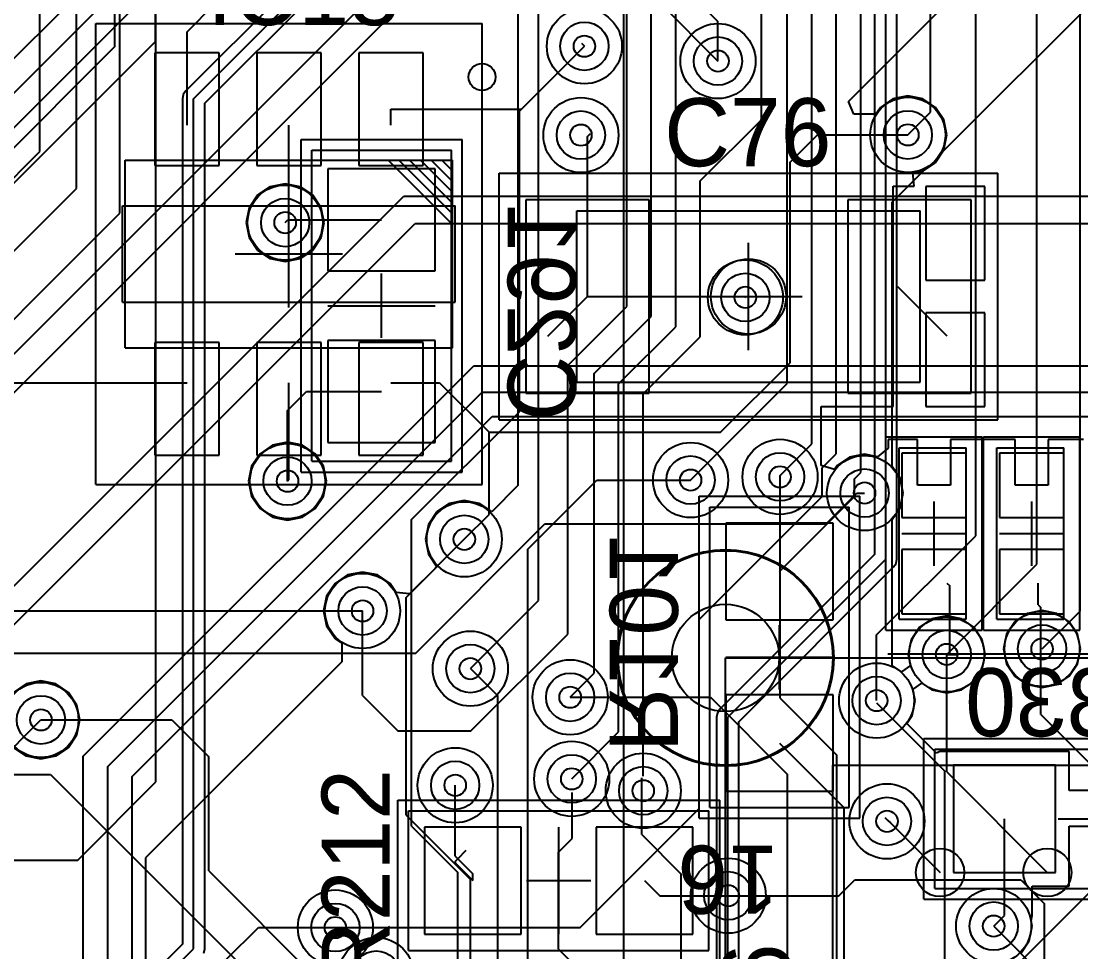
# Model space of a CAD drawing. Extents: x 28 to 300, y 18 to 330.
# Drawn here: x 154.41 to 164.28, y 120.18 to 128.86 of the extents above; entities that cross this region are included whole.
import ezdxf

# ---------------------------------------------------------------- set-up
doc = ezdxf.new("R2010")
doc.units = 0
for name, color, linetype in [('BOTTOMLAYER', 5, 'CONTINUOUS'), ('BOTTOMOVERLAY', 54, 'CONTINUOUS'), ('BOTTOMPASTE', 16, 'CONTINUOUS'), ('BOTTOMSOLDER', 6, 'CONTINUOUS'), ('DRILLDRAWING', 1, 'CONTINUOUS'), ('INTERNALPLANE1', 76, 'CONTINUOUS'), ('INTERNALPLANE6', 136, 'CONTINUOUS'), ('MECHANICAL14', 56, 'CONTINUOUS'), ('MECHANICAL15', 56, 'CONTINUOUS'), ('MECHANICAL16', 56, 'CONTINUOUS'), ('MECHANICAL8', 56, 'CONTINUOUS'), ('MIDLAYER1', 16, 'CONTINUOUS'), ('MIDLAYER3', 90, 'CONTINUOUS'), ('MULTILAYER', 9, 'CONTINUOUS'), ('TOPLAYER', 1, 'CONTINUOUS'), ('TOPOVERLAY', 2, 'CONTINUOUS'), ('TOPPASTE', 8, 'CONTINUOUS'), ('TOPSOLDER', 216, 'CONTINUOUS'), ('VIAHOLELAYER', 16, 'CONTINUOUS')]:
    doc.layers.add(name, color=color, linetype=linetype)

msp = doc.modelspace()

# ---------------------------------------------------------------- linework, layer by layer
at = {"layer": 'BOTTOMLAYER'}
for p, q in [((155.6642, 121.7679), (155.6642, 138.3358)), ((155.3286, 127.0711), (155.3286, 136.9626)), ((154.9222, 127.2997), (154.9222, 136.1625)), ((154.5811, 127.6444), (154.5811, 135.8661)), ((162.9789, 127.6267), (167.301, 131.9488)), ((159.0507, 128.0203), (159.6575, 128.6271)), ((159.0507, 125.2184), (159.0507, 128.0203)), ((150.5026, 123.5659), (154.5811, 127.6444)), ((162.9255, 127.5468), (162.9789, 127.6267)), ((162.8457, 127.4935), (162.9255, 127.5468)), ((158.267, 127.4825), (157.267, 127.4825)), ((157.267, 127.4825), (157.267, 126.5325)), ((158.267, 126.5325), (158.267, 127.4825)), ((162.5258, 127.1736), (162.8457, 127.4935)), ((151.2646, 123.6421), (154.9222, 127.2997)), ((162.5258, 124.7095), (162.5258, 127.1736)), ((154.6555, 126.398), (155.3286, 127.0711)), ((156.8681, 126.9827), (156.8929, 127.0075)), ((156.8929, 127.0075), (157.767, 127.0075)), ((157.267, 126.5325), (158.267, 126.5325)), ((154.6555, 126.398), (154.6936, 126.4361)), ((153.5252, 125.2677), (154.6555, 126.398)), ((158.267, 125.8825), (157.267, 125.8825)), ((157.267, 125.8825), (157.267, 124.9325)), ((158.267, 124.9325), (158.267, 125.8825)), ((156.89, 125.2296), (157.0679, 125.4075)), ((157.0679, 125.4075), (157.767, 125.4075)), ((156.89, 124.5723), (156.89, 125.2296)), ((158.0464, 124.2141), (159.0507, 125.2184)), ((157.267, 124.9325), (158.267, 124.9325)), ((162.5997, 124.5989), (162.5258, 124.7095)), ((162.1739, 124.4615), (162.1739, 124.5934)), ((162.627, 124.4615), (162.5997, 124.5989)), ((162.1739, 124.4294), (162.1739, 124.4615)), ((162.5997, 124.3242), (162.627, 124.4615)), ((161.4754, 123.7309), (162.1739, 124.4294)), ((162.5258, 124.2135), (162.5997, 124.3242)), ((158.0464, 121.3561), (158.0464, 124.2141)), ((161.9754, 124.1809), (160.9754, 124.1809)), ((160.9754, 124.1809), (160.9754, 123.2809)), ((161.9754, 123.2809), (161.9754, 124.1809)), ((162.5258, 122.8531), (162.5258, 124.2135)), ((161.4754, 123.7309), (161.5192, 123.7747)), ((163.9228, 123.3669), (163.7855, 123.3396)), ((164.0601, 123.3396), (163.9228, 123.3669)), ((160.9754, 123.2809), (161.9754, 123.2809)), ((162.8965, 123.2888), (162.78, 123.211)), ((163.0338, 123.3161), (162.8965, 123.2888)), ((163.1711, 123.2888), (163.0338, 123.3161)), ((163.2876, 123.211), (163.1711, 123.2888)), ((163.669, 123.2618), (163.5912, 123.1453)), ((163.7855, 123.3396), (163.669, 123.2618)), ((164.1766, 123.2618), (164.0601, 123.3396)), ((164.2544, 123.1453), (164.1766, 123.2618)), ((162.78, 123.211), (162.7022, 123.0945)), ((163.3654, 123.0945), (163.2876, 123.211)), ((162.7022, 123.0945), (162.6749, 122.9572)), ((163.3927, 122.9572), (163.3654, 123.0945)), ((163.5912, 123.1453), (163.5639, 123.008)), ((164.2817, 123.008), (164.2544, 123.1453)), ((162.6749, 122.9572), (162.6957, 122.8524)), ((163.3654, 122.8199), (163.3927, 122.9572)), ((163.5639, 123.008), (163.5912, 122.8707)), ((164.2544, 122.8707), (164.2817, 123.008)), ((163.5912, 122.8707), (163.669, 122.7542)), ((164.1766, 122.7542), (164.2544, 122.8707)), ((162.6113, 122.796), (162.5258, 122.8531)), ((162.6957, 122.8524), (162.6113, 122.796)), ((163.2876, 122.7034), (163.3654, 122.8199)), ((162.719, 122.6313), (162.8035, 122.6878)), ((162.8035, 122.6878), (162.8965, 122.6256)), ((163.1711, 122.6256), (163.2876, 122.7034)), ((163.669, 122.7542), (163.7855, 122.6764)), ((163.7855, 122.6764), (163.9228, 122.6491)), ((163.9228, 122.6491), (164.0601, 122.6764)), ((164.0601, 122.6764), (164.1766, 122.7542)), ((161.9754, 122.5809), (160.9754, 122.5809)), ((160.9754, 122.5809), (160.9754, 121.6809)), ((161.9754, 121.6809), (161.9754, 122.5809)), ((162.7398, 122.5266), (162.719, 122.6313)), ((162.8965, 122.6256), (163.0338, 122.5983)), ((163.0338, 122.5983), (163.1711, 122.6256)), ((162.7125, 122.3892), (162.7398, 122.5266)), ((162.6617, 122.3133), (162.7125, 122.3892)), ((154.084, 121.8387), (154.592, 122.3467)), ((162.9373, 122.0377), (162.6617, 122.3133)), ((161.4754, 122.1309), (162.0784, 121.5279)), ((162.9698, 122.0512), (162.9373, 122.0377)), ((164.1738, 122.0512), (162.9698, 122.0512)), ((162.9698, 122.0512), (162.9698, 122.0512)), ((162.9698, 122.0512), (162.9698, 122.0512)), ((164.1738, 121.6872), (164.1738, 122.0512)), ((163.0968, 121.9242), (163.0968, 120.9242)), ((164.0468, 121.9242), (163.0968, 121.9242)), ((164.0468, 120.9242), (164.0468, 121.9242)), ((154.935, 121.0387), (155.6642, 121.7679)), ((160.9754, 121.6809), (161.9754, 121.6809)), ((164.5426, 121.6872), (164.1738, 121.6872)), ((162.0784, 119.7493), (162.0784, 121.5279)), ((163.5718, 120.5242), (163.5718, 121.4242)), ((158.0464, 121.3561), (158.4782, 120.9243)), ((164.1738, 121.354), (164.1768, 121.357)), ((164.1738, 120.7972), (164.1738, 121.354)), ((164.1768, 121.357), (164.5697, 121.357)), ((153.5252, 121.0387), (154.935, 121.0387)), ((158.4782, 117.7493), (158.4782, 120.9243)), ((163.0968, 120.9242), (164.0468, 120.9242)), ((163.8308, 120.5242), (163.8308, 120.7972)), ((163.8308, 120.7972), (164.1738, 120.7972)), ((163.4718, 120.4242), (163.5718, 120.5242)), ((163.8208, 120.474), (163.8308, 120.5242)), ((163.8034, 120.2869), (163.8307, 120.4242)), ((163.8307, 120.4242), (163.8208, 120.474)), ((163.7256, 120.1704), (163.8034, 120.2869))]:
    msp.add_line(p, q, dxfattribs=at)
for centre in [(159.6575, 128.6271), (160.9021, 128.4887), (159.6245, 127.7983), (162.6718, 127.8006), (156.8681, 126.9827), (161.1574, 126.2858), (161.4808, 124.6124), (156.89, 124.5723), (160.6466, 124.5824), (162.2682, 124.4615), (158.5377, 124.03), (157.5892, 123.3627), (163.0338, 122.9572), (163.9228, 123.008), (158.594, 122.8245), (159.5244, 122.558), (162.3809, 122.5266), (154.592, 122.3467), (159.5394, 121.7971), (158.4528, 121.7371), (160.2054, 121.6863), (162.4772, 121.4011), (160.9982, 120.7074), (157.336, 120.411), (163.4718, 120.4242), (157.717, 119.9683)]:
    msp.add_circle(centre, 0.225, dxfattribs=at)
at = {"layer": 'BOTTOMOVERLAY'}
for p, q in [((157.267, 126.2075), (158.267, 126.2075)), ((160.9754, 122.9309), (161.9754, 122.9309))]:
    msp.add_line(p, q, dxfattribs=at)
at = {"layer": 'BOTTOMPASTE'}
for p, q in [((158.267, 127.4825), (157.267, 127.4825)), ((157.267, 127.4825), (157.267, 126.5325)), ((158.267, 126.5325), (158.267, 127.4825)), ((157.267, 126.5325), (158.267, 126.5325)), ((158.267, 125.8825), (157.267, 125.8825)), ((157.267, 125.8825), (157.267, 124.9325)), ((158.267, 124.9325), (158.267, 125.8825)), ((157.267, 124.9325), (158.267, 124.9325)), ((161.9754, 124.1809), (160.9754, 124.1809)), ((160.9754, 124.1809), (160.9754, 123.2809)), ((161.9754, 123.2809), (161.9754, 124.1809)), ((160.9754, 123.2809), (161.9754, 123.2809)), ((161.9754, 122.5809), (160.9754, 122.5809)), ((160.9754, 122.5809), (160.9754, 121.6809)), ((161.9754, 121.6809), (161.9754, 122.5809)), ((163.0968, 121.9242), (163.0968, 120.9242)), ((164.0468, 121.9242), (163.0968, 121.9242)), ((164.0468, 120.9242), (164.0468, 121.9242)), ((160.9754, 121.6809), (161.9754, 121.6809)), ((163.0968, 120.9242), (164.0468, 120.9242))]:
    msp.add_line(p, q, dxfattribs=at)
at = {"layer": 'BOTTOMSOLDER'}
for p, q in [((158.267, 127.4825), (157.267, 127.4825)), ((157.267, 127.4825), (157.267, 126.5325)), ((158.267, 126.5325), (158.267, 127.4825)), ((157.267, 126.5325), (158.267, 126.5325)), ((158.267, 125.8825), (157.267, 125.8825)), ((157.267, 125.8825), (157.267, 124.9325)), ((158.267, 124.9325), (158.267, 125.8825)), ((157.267, 124.9325), (158.267, 124.9325)), ((161.9754, 124.1809), (160.9754, 124.1809)), ((160.9754, 124.1809), (160.9754, 123.2809)), ((161.9754, 123.2809), (161.9754, 124.1809)), ((160.9754, 123.2809), (161.9754, 123.2809)), ((161.9754, 122.5809), (160.9754, 122.5809)), ((160.9754, 122.5809), (160.9754, 121.6809)), ((161.9754, 121.6809), (161.9754, 122.5809)), ((163.0968, 121.9242), (163.0968, 120.9242)), ((164.0468, 121.9242), (163.0968, 121.9242)), ((164.0468, 120.9242), (164.0468, 121.9242)), ((160.9754, 121.6809), (161.9754, 121.6809)), ((163.0968, 120.9242), (164.0468, 120.9242))]:
    msp.add_line(p, q, dxfattribs=at)
at = {"layer": 'DRILLDRAWING'}
for centre in [(159.6575, 128.6271), (160.9021, 128.4887), (159.6245, 127.7983), (162.6718, 127.8006), (156.8681, 126.9827), (161.1574, 126.2858), (156.89, 124.5723), (160.6466, 124.5824), (161.4808, 124.6124), (162.2682, 124.4615), (158.5377, 124.03), (157.5892, 123.3627), (163.0338, 122.9572), (163.9228, 123.008), (158.594, 122.8245), (159.5244, 122.558), (162.3809, 122.5266), (154.592, 122.3467), (159.5394, 121.7971), (158.4528, 121.7371), (160.2054, 121.6863), (162.4772, 121.4011), (160.9982, 120.7074), (157.336, 120.411), (163.4718, 120.4242)]:
    msp.add_circle(centre, 0.1, dxfattribs=at)
at = {"layer": 'INTERNALPLANE1'}
for p, q in [((162.3624, 132.9718), (162.3624, 123.8882)), ((162.466, 123.8453), (162.466, 133.0147)), ((162.5696, 123.8453), (162.5696, 133.0147)), ((158.1206, 130.3906), (155.9412, 128.2112)), ((156.0144, 128.1379), (158.2242, 130.3477)), ((156.118, 128.095), (158.2975, 130.2745)), ((155.9412, 128.2112), (155.9187, 128.1776)), ((155.9187, 128.1776), (155.9108, 128.1379)), ((155.9108, 128.1379), (155.9108, 128.1379)), ((155.9108, 128.1379), (155.9108, 120.256)), ((156.0144, 120.2131), (156.0144, 128.1379)), ((156.118, 120.2131), (156.118, 128.095)), ((162.3624, 123.8882), (160.9196, 122.4454)), ((160.9928, 122.3721), (162.466, 123.8453)), ((161.0964, 122.3292), (162.5393, 123.7721)), ((162.5393, 123.7721), (162.5617, 123.8057)), ((162.5617, 123.8057), (162.5696, 123.8453)), ((162.5696, 123.8453), (162.5696, 123.8453)), ((160.8971, 122.4118), (160.8892, 122.3721)), ((160.8892, 122.3721), (160.8892, 122.3721)), ((160.8892, 122.3721), (160.8892, 119.3495)), ((160.9196, 122.4454), (160.8971, 122.4118)), ((160.9928, 119.3495), (160.9928, 122.3721)), ((161.0964, 119.454), (161.0964, 122.3292)), ((155.9108, 120.256), (155.1088, 119.454)), ((155.1517, 119.3504), (156.0144, 120.2131)), ((156.1101, 120.1735), (156.118, 120.2131)), ((156.118, 120.2131), (156.118, 120.2131))]:
    msp.add_line(p, q, dxfattribs=at)
for centre in [(159.6575, 128.6271), (160.9021, 128.4887), (159.6245, 127.7983), (162.6718, 127.8006), (156.8681, 126.9827), (161.1574, 126.2858), (160.6466, 124.5824), (161.4808, 124.6124), (162.2682, 124.4615), (158.5377, 124.03), (157.5892, 123.3627), (163.9228, 123.008), (163.0338, 122.9572), (158.594, 122.8245), (159.5244, 122.558), (162.3809, 122.5266), (154.592, 122.3467), (158.4528, 121.7371), (159.5394, 121.7971), (160.2054, 121.6863), (162.4772, 121.4011), (160.9982, 120.7074), (157.336, 120.411), (163.4718, 120.4242)]:
    msp.add_circle(centre, 0.35, dxfattribs=at)
at = {"layer": 'INTERNALPLANE6'}
for centre in [(159.6575, 128.6271), (160.9021, 128.4887), (162.6718, 127.8006), (160.6466, 124.5824), (161.4808, 124.6124), (156.89, 124.5723), (162.2682, 124.4615), (158.5377, 124.03), (157.5892, 123.3627), (163.9228, 123.008), (163.0338, 122.9572), (158.594, 122.8245), (159.5244, 122.558), (162.3809, 122.5266), (154.592, 122.3467), (159.5394, 121.7971), (160.2054, 121.6863), (160.9982, 120.7074), (157.336, 120.411), (157.717, 119.9683)]:
    msp.add_circle(centre, 0.35, dxfattribs=at)
at = {"layer": 'MECHANICAL14'}
for p, q in [((157.117, 127.6575), (158.417, 127.6575)), ((157.117, 124.7575), (157.117, 127.6575)), ((158.417, 124.7575), (158.417, 127.6575)), ((155.3784, 125.8151), (155.3784, 127.5651)), ((155.3784, 127.5651), (158.4284, 127.5651)), ((157.8284, 127.5651), (158.4284, 126.9651)), ((157.9284, 127.5651), (158.4284, 127.0651)), ((158.0284, 127.5651), (158.4284, 127.1651)), ((158.1284, 127.5651), (158.4284, 127.2651)), ((158.2284, 127.5651), (158.4284, 127.3651)), ((158.3284, 127.5651), (158.4284, 127.4651)), ((158.4284, 125.8151), (158.4284, 127.5651)), ((159.5866, 127.0938), (162.7866, 127.0938)), ((159.5866, 125.4938), (159.5866, 127.0938)), ((162.7866, 125.4938), (162.7866, 127.0938)), ((155.3784, 125.8151), (158.4284, 125.8151)), ((159.5866, 125.4938), (162.7866, 125.4938)), ((162.5906, 123.2842), (162.5906, 124.8842)), ((162.5906, 124.8842), (163.2156, 124.8842)), ((163.2156, 123.2842), (163.2156, 124.8842)), ((163.5008, 124.8842), (164.1258, 124.8842)), ((163.5008, 123.2842), (163.5008, 124.8842)), ((164.1258, 123.2842), (164.1258, 124.8842)), ((157.117, 124.7575), (158.417, 124.7575)), ((160.8254, 124.3309), (162.1254, 124.3309)), ((160.8254, 121.5309), (160.8254, 124.3309)), ((162.1254, 121.5309), (162.1254, 124.3309)), ((162.5906, 123.2842), (163.2156, 123.2842)), ((163.5008, 123.2842), (164.1258, 123.2842)), ((162.9218, 122.0742), (165.8218, 122.0742)), ((162.9218, 120.7742), (162.9218, 122.0742)), ((161.9718, 121.9242), (178.9718, 121.9242)), ((161.9718, 104.9242), (161.9718, 121.9242)), ((158.018, 121.4981), (160.818, 121.4981)), ((158.018, 120.1981), (158.018, 121.4981)), ((160.818, 120.1981), (160.818, 121.4981)), ((160.8254, 121.5309), (162.1254, 121.5309)), ((162.9218, 120.7742), (165.8218, 120.7742)), ((158.018, 120.1981), (160.818, 120.1981))]:
    msp.add_line(p, q, dxfattribs=at)
at = {"layer": 'MECHANICAL15'}
for p, q in [((155.1034, 124.5401), (155.1034, 128.8401)), ((155.1034, 128.8401), (158.7034, 128.8401)), ((158.7034, 124.5401), (158.7034, 128.8401)), ((157.017, 124.6575), (157.017, 127.7575)), ((157.017, 127.7575), (158.517, 127.7575)), ((158.517, 124.6575), (158.517, 127.7575)), ((158.8616, 127.4438), (163.5116, 127.4438)), ((158.8616, 125.1438), (158.8616, 127.4438)), ((163.5116, 125.1438), (163.5116, 127.4438)), ((156.9034, 126.1901), (156.9034, 127.1901)), ((161.1866, 125.7938), (161.1866, 126.7938)), ((156.4034, 126.6901), (157.4034, 126.6901)), ((157.767, 125.9075), (157.767, 126.5075)), ((160.6866, 126.2938), (161.6866, 126.2938)), ((157.467, 126.2075), (158.067, 126.2075)), ((158.8616, 125.1438), (163.5116, 125.1438)), ((162.4656, 123.1842), (162.4656, 124.9842)), ((162.4656, 124.9842), (163.3656, 124.9842)), ((163.3656, 123.1842), (163.3656, 124.9842)), ((163.3758, 124.9842), (164.2758, 124.9842)), ((163.3758, 123.1842), (163.3758, 124.9842)), ((164.2758, 123.1842), (164.2758, 124.9842)), ((157.017, 124.6575), (158.517, 124.6575)), ((155.1034, 124.5401), (158.7034, 124.5401)), ((160.7254, 121.4309), (160.7254, 124.4309)), ((160.7254, 124.4309), (162.2254, 124.4309)), ((162.2254, 121.4309), (162.2254, 124.4309)), ((162.9156, 123.7842), (162.9156, 124.3842)), ((163.8258, 123.7842), (163.8258, 124.3842)), ((162.6156, 124.0842), (163.2156, 124.0842)), ((163.5258, 124.0842), (164.1258, 124.0842)), ((161.4754, 122.6309), (161.4754, 123.2309)), ((162.4656, 123.1842), (163.3656, 123.1842)), ((163.3758, 123.1842), (164.2758, 123.1842)), ((160.9718, 122.9242), (179.9718, 122.9242)), ((160.9718, 103.9242), (160.9718, 122.9242)), ((161.1754, 122.9309), (161.7754, 122.9309)), ((157.918, 120.0981), (157.918, 121.5981)), ((157.918, 121.5981), (160.918, 121.5981)), ((160.918, 120.0981), (160.918, 121.5981)), ((160.7254, 121.4309), (162.2254, 121.4309)), ((159.418, 120.5481), (159.418, 121.1481)), ((159.118, 120.8481), (159.718, 120.8481))]:
    msp.add_line(p, q, dxfattribs=at)
msp.add_circle((161.1866, 126.2938), 0.35, dxfattribs=at)
at = {"layer": 'MECHANICAL16'}
for p, q in [((162.8218, 120.6742), (162.8218, 122.1742)), ((162.8218, 122.1742), (165.9218, 122.1742)), ((161.9718, 121.9242), (178.9718, 121.9242)), ((161.9718, 104.9242), (161.9718, 121.9242)), ((164.0718, 121.4242), (164.6718, 121.4242)), ((162.8218, 120.6742), (165.9218, 120.6742))]:
    msp.add_line(p, q, dxfattribs=at)
at = {"layer": 'MECHANICAL8'}
msp.add_line((160.0248, 98.1496), (160.0248, 144.8496), dxfattribs=at)
at = {"layer": 'MIDLAYER1'}
for p, q in [((152.5227, 126.6989), (156.6396, 130.8158)), ((152.6174, 126.4703), (156.7343, 130.5872)), ((152.712, 126.2417), (156.829, 130.3586)), ((144.0322, 115.4506), (157.8564, 129.2748)), ((144.1374, 115.1966), (157.9616, 129.0208)), ((145.0025, 114.2568), (157.9742, 127.2286)), ((157.9742, 127.2286), (191.8045, 127.2286)), ((145.1077, 114.0028), (158.0794, 126.9746)), ((158.0794, 126.9746), (191.9097, 126.9746)), ((154.9853, 122.0079), (158.6258, 125.6484)), ((158.6258, 125.6484), (166.366, 125.6484)), ((155.2139, 121.9132), (158.7031, 125.4023)), ((158.7031, 125.4023), (166.2605, 125.4023)), ((155.4425, 121.8185), (158.7978, 125.1737)), ((158.7978, 125.1737), (166.1658, 125.1737)), ((159.1307, 123.939), (159.7741, 124.5824)), ((159.7741, 124.5824), (160.6466, 124.5824)), ((161.4808, 122.5489), (161.4808, 124.6124)), ((157.9956, 123.4879), (158.5377, 124.03)), ((159.1307, 115.4443), (159.1307, 123.939)), ((157.9956, 121.4577), (157.9956, 123.4879)), ((158.594, 122.8245), (158.8488, 122.5697)), ((158.8488, 114.522), (158.8488, 122.5697)), ((159.5244, 122.558), (160.8323, 122.558)), ((160.8323, 122.558), (161.5516, 121.8387)), ((161.4808, 122.5489), (162.0103, 122.0193)), ((162.3809, 122.5058), (163.0175, 121.8692)), ((154.9853, 119.3478), (154.9853, 122.0079)), ((162.0103, 116.7778), (162.0103, 122.0193)), ((155.2139, 119.2531), (155.2139, 121.9132)), ((163.4881, 119.8636), (165.5648, 121.9403)), ((155.4425, 119.1584), (155.4425, 121.8185)), ((160.1912, 121.6863), (160.1912, 121.8072)), ((161.5516, 116.6376), (161.5516, 121.8387)), ((163.0175, 116.3269), (163.0175, 121.8692)), ((160.1912, 121.2774), (160.1912, 121.6863)), ((157.9956, 121.4577), (158.5946, 120.8588)), ((160.1912, 121.2774), (160.5605, 120.9081)), ((160.5605, 115.3818), (160.5605, 120.9081)), ((158.5946, 114.0478), (158.5946, 120.8588)), ((156.3192, 120.1115), (156.6187, 120.411)), ((156.6187, 120.411), (157.336, 120.411))]:
    msp.add_line(p, q, dxfattribs=at)
for centre in [(159.6575, 128.6271), (160.9021, 128.4887), (159.6245, 127.7983), (162.6718, 127.8006), (156.8681, 126.9827), (161.1574, 126.2858), (161.4808, 124.6124), (156.89, 124.5723), (160.6466, 124.5824), (162.2682, 124.4615), (158.5377, 124.03), (157.5892, 123.3627), (163.0338, 122.9572), (163.9228, 123.008), (158.594, 122.8245), (159.5244, 122.558), (162.3809, 122.5266), (154.592, 122.3467), (159.5394, 121.7971), (158.4528, 121.7371), (160.2054, 121.6863), (162.4772, 121.4011), (160.9982, 120.7074), (157.336, 120.411), (163.4718, 120.4242), (157.717, 119.9683)]:
    msp.add_circle(centre, 0.225, dxfattribs=at)
at = {"layer": 'MIDLAYER3'}
for p, q in [((160.2798, 126.1066), (160.2798, 141.4912)), ((160.5084, 126.0119), (160.5084, 141.163)), ((159.2308, 123.4613), (159.2308, 137.0561)), ((159.0366, 136.7607), (159.0366, 124.5307)), ((155.6588, 128.6713), (155.6588, 135.4057)), ((155.2778, 134.8435), (155.2778, 128.6205)), ((163.8739, 123.7973), (163.8739, 134.0843)), ((164.2765, 123.3617), (164.2765, 133.7757)), ((160.0512, 126.2013), (160.0512, 133.3447)), ((162.8838, 128.0127), (162.8838, 132.4567)), ((163.3041, 124.0619), (163.3041, 131.9859)), ((162.0047, 124.8265), (162.0047, 131.9109)), ((162.2333, 124.6527), (162.2333, 131.2725)), ((161.7761, 124.9212), (161.7761, 129.5324)), ((161.5475, 125.4833), (161.5475, 129.1227)), ((160.737, 129.0236), (160.9021, 128.8585)), ((161.307, 127.9408), (161.307, 129.0399)), ((160.9021, 128.4887), (160.9021, 128.8585)), ((147.1842, 120.1967), (155.6588, 128.6713)), ((155.2778, 128.6205), (150.1267, 123.4694)), ((162.6718, 127.8006), (162.8838, 128.0127)), ((160.737, 127.3708), (161.307, 127.9408)), ((156.7294, 127.3177), (156.6117, 127.2391)), ((156.8681, 127.3453), (156.7294, 127.3177)), ((157.0069, 127.3177), (156.8681, 127.3453)), ((157.1245, 127.2391), (157.0069, 127.3177)), ((160.737, 125.9172), (160.737, 127.3708)), ((156.6117, 127.2391), (156.5331, 127.1215)), ((157.2031, 127.1215), (157.1245, 127.2391)), ((156.5331, 127.1215), (156.5055, 126.9827)), ((157.2307, 126.9827), (157.2031, 127.1215)), ((156.5055, 126.9827), (156.5331, 126.844)), ((157.2031, 126.844), (157.2307, 126.9827)), ((156.5331, 126.844), (156.6117, 126.7264)), ((157.1245, 126.7264), (157.2031, 126.844)), ((156.6117, 126.7264), (156.7294, 126.6478)), ((157.0069, 126.6478), (157.1245, 126.7264)), ((156.7294, 126.6478), (156.8681, 126.6202)), ((156.8681, 126.6202), (157.0069, 126.6478)), ((159.5017, 125.6517), (160.0512, 126.2013)), ((159.7478, 125.5745), (160.2798, 126.1066)), ((159.9764, 125.4798), (160.5084, 126.0119)), ((160.205, 125.3851), (160.737, 125.9172)), ((159.5017, 123.1469), (159.5017, 125.6517)), ((159.7478, 122.7814), (159.7478, 125.5745)), ((159.9764, 122.234), (159.9764, 125.4798)), ((160.6466, 124.5824), (161.5475, 125.4833)), ((160.205, 121.821), (160.205, 125.3851)), ((156.89, 124.9348), (156.7512, 124.9072)), ((157.0287, 124.9072), (156.89, 124.9348)), ((156.7512, 124.9072), (156.6336, 124.8286)), ((157.1463, 124.8286), (157.0287, 124.9072)), ((161.4808, 124.6258), (161.7761, 124.9212)), ((156.6336, 124.8286), (156.555, 124.711)), ((157.2249, 124.711), (157.1463, 124.8286)), ((161.8745, 124.6962), (162.0047, 124.8265)), ((156.555, 124.711), (156.5274, 124.5723)), ((157.2525, 124.5723), (157.2249, 124.711)), ((161.8745, 124.4295), (161.8745, 124.6962)), ((162.1739, 124.5934), (162.2333, 124.6527)), ((156.5274, 124.5723), (156.555, 124.4335)), ((157.2249, 124.4335), (157.2525, 124.5723)), ((161.4808, 124.6124), (161.4808, 124.6258)), ((159.0366, 124.5307), (158.793, 124.2871)), ((156.555, 124.4335), (156.6336, 124.3159)), ((157.1463, 124.3159), (157.2249, 124.4335)), ((158.3989, 124.3649), (158.2813, 124.2864)), ((158.5377, 124.3925), (158.3989, 124.3649)), ((158.6764, 124.3649), (158.5377, 124.3925)), ((158.793, 124.2871), (158.6764, 124.3649)), ((160.7262, 123.2813), (161.8745, 124.4295)), ((156.6336, 124.3159), (156.7512, 124.2373)), ((157.0287, 124.2373), (157.1463, 124.3159)), ((158.2813, 124.2864), (158.2027, 124.1687)), ((156.7512, 124.2373), (156.89, 124.2097)), ((156.89, 124.2097), (157.0287, 124.2373)), ((158.2027, 124.1687), (158.1751, 124.03)), ((162.3809, 123.1387), (163.3041, 124.0619)), ((158.1751, 124.03), (158.2027, 123.8912)), ((158.2027, 123.8912), (158.2806, 123.7747)), ((158.2806, 123.7747), (158.0283, 123.5224)), ((163.0592, 122.9826), (163.8739, 123.7973)), ((157.4505, 123.6977), (157.3328, 123.6191)), ((157.5892, 123.7253), (157.4505, 123.6977)), ((157.728, 123.6977), (157.5892, 123.7253)), ((157.8456, 123.6191), (157.728, 123.6977)), ((157.3328, 123.6191), (157.2543, 123.5015)), ((157.9019, 123.5348), (157.8456, 123.6191)), ((157.2543, 123.5015), (157.2267, 123.3627)), ((158.0283, 123.5224), (157.9019, 123.5348)), ((158.594, 122.8245), (159.2308, 123.4613)), ((157.2267, 123.3627), (157.2543, 123.224)), ((157.5892, 122.5753), (157.5892, 123.3627)), ((163.9228, 123.008), (164.2765, 123.3617)), ((160.7262, 121.5211), (160.7262, 123.2813)), ((157.2543, 123.224), (157.3328, 123.1063)), ((157.3328, 123.1063), (157.395, 123.0648)), ((157.395, 123.0648), (157.395, 122.8891)), ((158.5999, 122.2451), (159.5017, 123.1469)), ((162.3809, 122.5266), (162.3809, 123.1387)), ((163.0338, 122.9572), (163.0592, 122.9826)), ((163.0592, 122.9572), (163.0592, 122.9826)), ((157.395, 122.8891), (155.5662, 121.0603)), ((159.5244, 122.558), (159.7478, 122.7814)), ((154.4533, 122.6817), (154.3356, 122.6031)), ((154.592, 122.7093), (154.4533, 122.6817)), ((154.7308, 122.6817), (154.592, 122.7093)), ((154.8484, 122.6031), (154.7308, 122.6817)), ((154.927, 122.4855), (154.8484, 122.6031)), ((157.5892, 122.5753), (157.9194, 122.2451)), ((154.9546, 122.3467), (154.927, 122.4855)), ((154.927, 122.208), (154.9546, 122.3467)), ((154.8484, 122.0903), (154.927, 122.208)), ((157.9194, 122.2451), (158.5999, 122.2451)), ((159.5394, 121.7971), (159.9764, 122.234)), ((154.3356, 122.0903), (154.4533, 122.0118)), ((154.7308, 122.0118), (154.8484, 122.0903)), ((154.4533, 122.0118), (154.592, 121.9842)), ((154.592, 121.9842), (154.7308, 122.0118)), ((159.933, 120.7279), (160.7262, 121.5211)), ((155.5662, 121.0603), (155.5662, 108.8186)), ((162.0281, 120.7074), (162.1767, 120.856)), ((162.1767, 120.856), (163.7238, 120.856)), ((163.7238, 120.856), (163.9466, 120.6333)), ((159.6161, 120.411), (159.933, 120.7279)), ((159.8864, 120.6812), (159.933, 120.7279)), ((160.9982, 120.7074), (162.0281, 120.7074)), ((163.9466, 119.3084), (163.9466, 120.6333)), ((157.336, 120.411), (159.6161, 120.411))]:
    msp.add_line(p, q, dxfattribs=at)
for centre in [(159.6575, 128.6271), (160.9021, 128.4887), (159.6245, 127.7983), (162.6718, 127.8006), (156.8681, 126.9827), (161.1574, 126.2858), (161.4808, 124.6124), (156.89, 124.5723), (160.6466, 124.5824), (162.2682, 124.4615), (158.5377, 124.03), (157.5892, 123.3627), (163.0338, 122.9572), (163.9228, 123.008), (158.594, 122.8245), (159.5244, 122.558), (162.3809, 122.5266), (154.592, 122.3467), (159.5394, 121.7971), (158.4528, 121.7371), (160.2054, 121.6863), (162.4772, 121.4011), (160.9982, 120.7074), (157.336, 120.411), (163.4718, 120.4242), (157.717, 119.9683)]:
    msp.add_circle(centre, 0.225, dxfattribs=at)
at = {"layer": 'MULTILAYER'}
for centre in [(159.6575, 128.6271), (160.9021, 128.4887), (159.6245, 127.7983), (162.6718, 127.8006), (156.8681, 126.9827), (161.1574, 126.2858), (161.4808, 124.6124), (156.89, 124.5723), (160.6466, 124.5824), (162.2682, 124.4615), (158.5377, 124.03), (157.5892, 123.3627), (163.0338, 122.9572), (163.9228, 123.008), (158.594, 122.8245), (159.5244, 122.558), (162.3809, 122.5266), (154.592, 122.3467), (159.5394, 121.7971), (158.4528, 121.7371), (160.2054, 121.6863), (162.4772, 121.4011), (160.9982, 120.7074), (157.336, 120.411), (163.4718, 120.4242), (157.717, 119.9683)]:
    msp.add_circle(centre, 0.225, dxfattribs=at)
at = {"layer": 'TOPLAYER'}
for p, q in [((155.9534, 128.7625), (156.2118, 129.0208)), ((160.37, 129.0208), (160.9021, 128.4887)), ((162.1182, 128.1122), (162.9576, 128.9516)), ((155.9534, 128.0401), (155.9534, 128.7625)), ((159.0705, 128.0401), (159.6575, 128.6271)), ((159.6304, 128.6543), (159.6575, 128.6271)), ((155.6534, 128.5651), (155.6534, 127.5151)), ((156.2534, 128.5651), (155.6534, 128.5651)), ((156.2534, 127.5151), (156.2534, 128.5651)), ((156.6034, 128.5651), (156.6034, 127.5151)), ((157.2034, 128.5651), (156.6034, 128.5651)), ((157.2034, 127.5151), (157.2034, 128.5651)), ((157.5534, 128.5651), (157.5534, 127.5151)), ((158.1534, 128.5651), (157.5534, 128.5651)), ((158.1534, 127.5151), (158.1534, 128.5651)), ((162.1668, 127.9948), (162.1182, 128.1122)), ((162.533, 128.1356), (162.4154, 128.057)), ((162.6718, 128.1632), (162.533, 128.1356)), ((162.8105, 128.1356), (162.6718, 128.1632)), ((162.9281, 128.057), (162.8105, 128.1356)), ((155.9534, 127.8901), (155.9534, 128.0401)), ((157.8534, 128.0401), (159.0705, 128.0401)), ((157.8534, 127.8901), (157.8534, 128.0401)), ((162.3739, 127.9948), (162.1668, 127.9948)), ((162.4154, 128.057), (162.3739, 127.9948)), ((163.0067, 127.9394), (162.9281, 128.057)), ((163.0343, 127.8006), (163.0067, 127.9394)), ((156.9034, 127.018), (156.9034, 127.8901)), ((159.6866, 127.7842), (159.7152, 127.8128)), ((161.5735, 127.5448), (161.8292, 127.8006)), ((161.8292, 127.8006), (162.6718, 127.8006)), ((163.0067, 127.6619), (163.0343, 127.8006)), ((159.6866, 126.2938), (159.6866, 127.7842)), ((162.9281, 127.5442), (163.0067, 127.6619)), ((155.6534, 127.5151), (156.2534, 127.5151)), ((156.6034, 127.5151), (157.2034, 127.5151)), ((157.5534, 127.5151), (158.1534, 127.5151)), ((161.5735, 125.6764), (161.5735, 127.5448)), ((162.8105, 127.4656), (162.9281, 127.5442)), ((162.7177, 127.4472), (162.8105, 127.4656)), ((162.7302, 127.3209), (162.7177, 127.4472)), ((162.5342, 126.2935), (162.5342, 127.3209)), ((162.5342, 127.3209), (162.7302, 127.3209)), ((163.3886, 127.3208), (162.839, 127.3208)), ((162.839, 127.3208), (162.839, 126.4462)), ((163.3886, 126.4462), (163.3886, 127.3208)), ((160.2616, 127.1938), (159.1116, 127.1938)), ((159.1116, 127.1938), (159.1116, 125.3938)), ((160.2616, 125.3938), (160.2616, 127.1938)), ((163.2616, 127.1938), (162.1116, 127.1938)), ((162.1116, 127.1938), (162.1116, 125.3938)), ((163.2616, 125.3938), (163.2616, 127.1938)), ((162.839, 126.4462), (163.3886, 126.4462)), ((162.5766, 126.3862), (162.6778, 126.285)), ((159.3172, 125.9244), (159.6866, 126.2938)), ((159.6866, 126.2938), (161.1494, 126.2938)), ((161.1494, 126.2938), (161.1574, 126.2858)), ((162.5342, 125.2668), (162.5342, 126.2935)), ((162.6778, 126.285), (163.0362, 125.9266)), ((163.3886, 126.1414), (162.839, 126.1414)), ((162.839, 126.1414), (162.839, 125.2668)), ((163.3886, 125.2668), (163.3886, 126.1414)), ((155.6534, 125.8651), (155.6534, 124.8151)), ((156.2534, 125.8651), (155.6534, 125.8651)), ((156.2534, 124.8151), (156.2534, 125.8651)), ((156.6034, 125.8651), (156.6034, 124.8151)), ((157.2034, 125.8651), (156.6034, 125.8651)), ((157.2034, 124.8151), (157.2034, 125.8651)), ((157.5534, 125.8651), (157.5534, 124.8151)), ((158.1534, 125.8651), (157.5534, 125.8651)), ((158.1534, 124.8151), (158.1534, 125.8651)), ((160.9255, 125.0285), (161.5735, 125.6764)), ((152.9348, 125.4901), (155.9534, 125.4901)), ((156.9034, 125.3401), (156.9034, 125.4901)), ((157.8534, 125.4901), (158.3066, 125.4901)), ((158.3066, 125.4901), (158.4528, 125.3439)), ((158.3066, 125.4901), (158.7683, 125.0285)), ((156.9034, 124.5857), (156.9034, 125.3401)), ((159.1116, 125.3938), (160.2616, 125.3938)), ((162.1116, 125.3938), (163.2616, 125.3938)), ((161.8654, 124.7176), (161.8654, 125.2668)), ((161.8654, 125.2668), (161.9846, 125.2668)), ((161.9846, 125.2668), (161.9846, 125.2668)), ((161.9846, 125.2668), (162.5342, 125.2668)), ((162.839, 125.2668), (163.3886, 125.2668)), ((158.7683, 125.0285), (160.9255, 125.0285)), ((158.7683, 124.2606), (158.7683, 125.0285)), ((162.7632, 124.9612), (162.4886, 124.9612)), ((162.4886, 124.9612), (162.4886, 124.8803)), ((162.7632, 124.5339), (162.7632, 124.9612)), ((163.3426, 124.9612), (163.068, 124.9612)), ((163.068, 124.9612), (163.068, 124.5339)), ((163.3988, 124.9612), (163.3426, 124.9612)), ((163.3426, 124.9612), (163.3426, 124.9612)), ((163.6734, 124.9612), (163.3988, 124.9612)), ((163.3988, 124.9612), (163.3988, 124.9612)), ((163.3988, 124.9612), (163.3988, 124.9612)), ((163.3988, 124.9612), (163.3988, 124.9612)), ((163.6734, 124.5339), (163.6734, 124.9612)), ((164.2528, 124.9612), (163.9782, 124.9612)), ((163.9782, 124.9612), (163.9782, 124.5339)), ((164.3089, 124.9612), (164.2528, 124.9612)), ((164.2528, 124.9612), (164.2528, 124.9612)), ((162.4886, 124.8803), (162.3904, 124.7998)), ((163.2156, 124.8342), (162.6156, 124.8342)), ((162.6156, 124.8342), (162.6156, 124.2342)), ((163.2156, 124.2342), (163.2156, 124.8342)), ((164.1258, 124.8342), (163.5258, 124.8342)), ((163.5258, 124.8342), (163.5258, 124.2342)), ((164.1258, 124.2342), (164.1258, 124.8342)), ((155.6534, 124.8151), (156.2534, 124.8151)), ((156.6034, 124.8151), (157.2034, 124.8151)), ((157.5534, 124.8151), (158.1534, 124.8151)), ((162.1294, 124.7965), (162.0118, 124.7179)), ((162.2682, 124.8241), (162.1294, 124.7965)), ((162.3904, 124.7998), (162.2682, 124.8241)), ((161.9869, 124.6807), (161.8654, 124.7176)), ((162.0118, 124.7179), (161.9869, 124.6807)), ((156.89, 124.5723), (156.9034, 124.5857)), ((161.909, 124.174), (162.1965, 124.4615)), ((162.1965, 124.4615), (162.2682, 124.4615)), ((163.068, 124.5339), (162.7632, 124.5339)), ((163.9782, 124.5339), (163.6734, 124.5339)), ((158.5377, 124.03), (158.7683, 124.2606)), ((158.0845, 122.969), (159.2895, 124.174)), ((159.2895, 124.174), (161.909, 124.174)), ((162.6156, 124.2342), (163.2156, 124.2342)), ((163.5258, 124.2342), (164.1258, 124.2342)), ((163.2156, 123.9342), (162.6156, 123.9342)), ((162.6156, 123.9342), (162.6156, 123.3342)), ((163.2156, 123.3342), (163.2156, 123.9342)), ((164.1258, 123.9342), (163.5258, 123.9342)), ((163.5258, 123.9342), (163.5258, 123.3342)), ((164.1258, 123.3342), (164.1258, 123.9342)), ((163.0362, 123.6224), (163.0616, 123.597)), ((163.0616, 122.9572), (163.0616, 123.597)), ((163.8862, 123.4192), (163.8862, 123.6224)), ((151.417, 123.3627), (157.5892, 123.3627)), ((163.8862, 123.4192), (163.9116, 123.3938)), ((163.9116, 123.008), (163.9116, 123.3938)), ((162.6156, 123.3342), (163.2156, 123.3342)), ((163.5258, 123.3342), (164.1258, 123.3342)), ((151.6306, 122.969), (158.0845, 122.969)), ((163.0338, 122.9572), (163.0616, 122.9572)), ((163.0338, 121.8622), (163.0338, 122.9572)), ((163.0616, 122.9572), (163.1354, 122.9572)), ((163.9116, 122.3972), (163.9116, 123.008)), ((163.9116, 122.3972), (164.4458, 121.863)), ((154.592, 122.3467), (155.8112, 122.3467)), ((155.8112, 122.3467), (156.1565, 122.0014)), ((156.1565, 120.9394), (156.1565, 122.0014)), ((149.766, 121.8387), (154.6799, 121.8387)), ((154.6799, 121.8387), (155.5377, 120.981)), ((163.0338, 121.8622), (163.9718, 120.9242)), ((158.4528, 121.0767), (158.4528, 121.7371)), ((159.5432, 121.2411), (159.5432, 121.6683)), ((162.4586, 121.4374), (162.4861, 121.4099)), ((162.4861, 121.4099), (162.5094, 121.3866)), ((162.5092, 121.3866), (162.5094, 121.3866)), ((162.5094, 121.3866), (162.9718, 120.9242)), ((158.168, 121.3481), (158.168, 120.3481)), ((159.068, 121.3481), (158.168, 121.3481)), ((159.068, 120.3481), (159.068, 121.3481)), ((159.768, 121.3481), (159.768, 120.3481)), ((160.668, 121.3481), (159.768, 121.3481)), ((160.668, 120.3481), (160.668, 121.3481)), ((155.3047, 121.2139), (155.5377, 120.981)), ((159.4155, 121.1133), (159.5432, 121.2411)), ((158.4768, 121.0527), (158.5565, 121.1324)), ((159.4155, 120.2096), (159.4155, 121.1133)), ((158.4528, 121.0767), (158.4768, 121.0527)), ((158.4551, 121.031), (158.4768, 121.0527)), ((158.4551, 121.011), (158.4551, 121.031)), ((158.4551, 121.011), (158.618, 120.8481)), ((158.4768, 121.0527), (158.618, 120.9115)), ((155.5377, 120.981), (157.7523, 118.7663)), ((156.1565, 120.9394), (157.7602, 119.3358)), ((158.618, 120.8481), (158.618, 120.9115)), ((160.218, 120.8481), (160.3587, 120.7074)), ((160.3587, 120.7074), (160.9982, 120.7074)), ((163.4718, 120.4242), (163.4718, 120.4242)), ((163.4718, 120.4242), (163.9718, 119.9242)), ((158.168, 120.3481), (159.068, 120.3481)), ((159.768, 120.3481), (160.668, 120.3481)), ((159.4155, 120.2096), (159.5298, 120.0953))]:
    msp.add_line(p, q, dxfattribs=at)
for centre, radius in [((159.6575, 128.6271), 0.225), ((160.9021, 128.4887), 0.225), ((159.6245, 127.7983), 0.225), ((162.6718, 127.8006), 0.225), ((156.8681, 126.9827), 0.225), ((161.1574, 126.2858), 0.225), ((161.4808, 124.6124), 0.225), ((156.89, 124.5723), 0.225), ((160.6466, 124.5824), 0.225), ((162.2682, 124.4615), 0.225), ((158.5377, 124.03), 0.225), ((160.9718, 122.9242), 1), ((157.5892, 123.3627), 0.225), ((160.9718, 122.9242), 0.5), ((163.0338, 122.9572), 0.225), ((163.9228, 123.008), 0.225), ((158.594, 122.8245), 0.225), ((159.5244, 122.558), 0.225), ((162.3809, 122.5266), 0.225), ((154.592, 122.3467), 0.225), ((159.5394, 121.7971), 0.225), ((158.4528, 121.7371), 0.225), ((160.2054, 121.6863), 0.225), ((162.4772, 121.4011), 0.225), ((162.9718, 120.9242), 0.225), ((163.9718, 120.9242), 0.225), ((160.9982, 120.7074), 0.225), ((157.336, 120.411), 0.225), ((163.4718, 120.4242), 0.225), ((157.717, 119.9683), 0.225)]:
    msp.add_circle(centre, radius, dxfattribs=at)
at = {"layer": 'TOPOVERLAY'}
for p, q in [((155.3534, 127.1401), (158.4534, 127.1401)), ((155.3534, 126.2401), (155.3534, 127.1401)), ((158.4534, 126.2401), (158.4534, 127.1401)), ((160.6366, 127.0938), (161.7366, 127.0938)), ((155.3534, 126.2401), (158.4534, 126.2401)), ((160.6366, 125.4938), (161.7366, 125.4938)), ((162.4838, 122.9614), (171.9834, 122.9614)), ((161.9718, 121.9242), (178.9718, 121.9242)), ((161.9718, 104.9242), (161.9718, 121.9242)), ((159.418, 120.3481), (159.418, 121.3481))]:
    msp.add_line(p, q, dxfattribs=at)
msp.add_circle((158.7034, 128.3401), 0.125, dxfattribs=at)
at = {"layer": 'TOPPASTE'}
for p, q in [((155.6534, 128.5651), (155.6534, 127.5151)), ((156.2534, 128.5651), (155.6534, 128.5651)), ((156.2534, 127.5151), (156.2534, 128.5651)), ((156.6034, 128.5651), (156.6034, 127.5151)), ((157.2034, 128.5651), (156.6034, 128.5651)), ((157.2034, 127.5151), (157.2034, 128.5651)), ((157.5534, 128.5651), (157.5534, 127.5151)), ((158.1534, 128.5651), (157.5534, 128.5651)), ((158.1534, 127.5151), (158.1534, 128.5651)), ((155.6534, 127.5151), (156.2534, 127.5151)), ((156.6034, 127.5151), (157.2034, 127.5151)), ((157.5534, 127.5151), (158.1534, 127.5151)), ((160.2616, 127.1938), (159.1116, 127.1938)), ((159.1116, 127.1938), (159.1116, 125.3938)), ((160.2616, 125.3938), (160.2616, 127.1938)), ((163.2616, 127.1938), (162.1116, 127.1938)), ((162.1116, 127.1938), (162.1116, 125.3938)), ((163.2616, 125.3938), (163.2616, 127.1938)), ((155.6534, 125.8651), (155.6534, 124.8151)), ((156.2534, 125.8651), (155.6534, 125.8651)), ((156.2534, 124.8151), (156.2534, 125.8651)), ((156.6034, 125.8651), (156.6034, 124.8151)), ((157.2034, 125.8651), (156.6034, 125.8651)), ((157.2034, 124.8151), (157.2034, 125.8651)), ((157.5534, 125.8651), (157.5534, 124.8151)), ((158.1534, 125.8651), (157.5534, 125.8651)), ((158.1534, 124.8151), (158.1534, 125.8651)), ((159.1116, 125.3938), (160.2616, 125.3938)), ((162.1116, 125.3938), (163.2616, 125.3938)), ((163.2156, 124.8342), (162.6156, 124.8342)), ((162.6156, 124.8342), (162.6156, 124.2342)), ((163.2156, 124.2342), (163.2156, 124.8342)), ((164.1258, 124.8342), (163.5258, 124.8342)), ((163.5258, 124.8342), (163.5258, 124.2342)), ((164.1258, 124.2342), (164.1258, 124.8342)), ((155.6534, 124.8151), (156.2534, 124.8151)), ((156.6034, 124.8151), (157.2034, 124.8151)), ((157.5534, 124.8151), (158.1534, 124.8151)), ((162.6156, 124.2342), (163.2156, 124.2342)), ((163.5258, 124.2342), (164.1258, 124.2342)), ((163.2156, 123.9342), (162.6156, 123.9342)), ((162.6156, 123.9342), (162.6156, 123.3342)), ((163.2156, 123.3342), (163.2156, 123.9342)), ((164.1258, 123.9342), (163.5258, 123.9342)), ((163.5258, 123.9342), (163.5258, 123.3342)), ((164.1258, 123.3342), (164.1258, 123.9342)), ((162.6156, 123.3342), (163.2156, 123.3342)), ((163.5258, 123.3342), (164.1258, 123.3342)), ((158.168, 121.3481), (158.168, 120.3481)), ((159.068, 121.3481), (158.168, 121.3481)), ((159.068, 120.3481), (159.068, 121.3481)), ((159.768, 121.3481), (159.768, 120.3481)), ((160.668, 121.3481), (159.768, 121.3481)), ((160.668, 120.3481), (160.668, 121.3481)), ((158.168, 120.3481), (159.068, 120.3481)), ((159.768, 120.3481), (160.668, 120.3481))]:
    msp.add_line(p, q, dxfattribs=at)
for centre in [(162.9718, 120.9242), (163.9718, 120.9242)]:
    msp.add_circle(centre, 0.225, dxfattribs=at)
at = {"layer": 'TOPSOLDER'}
for p, q in [((155.6534, 128.5651), (155.6534, 127.5151)), ((156.2534, 128.5651), (155.6534, 128.5651)), ((156.2534, 127.5151), (156.2534, 128.5651)), ((156.6034, 128.5651), (156.6034, 127.5151)), ((157.2034, 128.5651), (156.6034, 128.5651)), ((157.2034, 127.5151), (157.2034, 128.5651)), ((157.5534, 128.5651), (157.5534, 127.5151)), ((158.1534, 128.5651), (157.5534, 128.5651)), ((158.1534, 127.5151), (158.1534, 128.5651)), ((155.6534, 127.5151), (156.2534, 127.5151)), ((156.6034, 127.5151), (157.2034, 127.5151)), ((157.5534, 127.5151), (158.1534, 127.5151)), ((160.2616, 127.1938), (159.1116, 127.1938)), ((159.1116, 127.1938), (159.1116, 125.3938)), ((160.2616, 125.3938), (160.2616, 127.1938)), ((163.2616, 127.1938), (162.1116, 127.1938)), ((162.1116, 127.1938), (162.1116, 125.3938)), ((163.2616, 125.3938), (163.2616, 127.1938)), ((155.6534, 125.8651), (155.6534, 124.8151)), ((156.2534, 125.8651), (155.6534, 125.8651)), ((156.2534, 124.8151), (156.2534, 125.8651)), ((156.6034, 125.8651), (156.6034, 124.8151)), ((157.2034, 125.8651), (156.6034, 125.8651)), ((157.2034, 124.8151), (157.2034, 125.8651)), ((157.5534, 125.8651), (157.5534, 124.8151)), ((158.1534, 125.8651), (157.5534, 125.8651)), ((158.1534, 124.8151), (158.1534, 125.8651)), ((159.1116, 125.3938), (160.2616, 125.3938)), ((162.1116, 125.3938), (163.2616, 125.3938)), ((163.2156, 124.8342), (162.6156, 124.8342)), ((162.6156, 124.8342), (162.6156, 124.2342)), ((163.2156, 124.2342), (163.2156, 124.8342)), ((164.1258, 124.8342), (163.5258, 124.8342)), ((163.5258, 124.8342), (163.5258, 124.2342)), ((164.1258, 124.2342), (164.1258, 124.8342)), ((155.6534, 124.8151), (156.2534, 124.8151)), ((156.6034, 124.8151), (157.2034, 124.8151)), ((157.5534, 124.8151), (158.1534, 124.8151)), ((162.6156, 124.2342), (163.2156, 124.2342)), ((163.5258, 124.2342), (164.1258, 124.2342)), ((163.2156, 123.9342), (162.6156, 123.9342)), ((162.6156, 123.9342), (162.6156, 123.3342)), ((163.2156, 123.3342), (163.2156, 123.9342)), ((164.1258, 123.9342), (163.5258, 123.9342)), ((163.5258, 123.9342), (163.5258, 123.3342)), ((164.1258, 123.3342), (164.1258, 123.9342)), ((162.6156, 123.3342), (163.2156, 123.3342)), ((163.5258, 123.3342), (164.1258, 123.3342)), ((158.168, 121.3481), (158.168, 120.3481)), ((159.068, 121.3481), (158.168, 121.3481)), ((159.068, 120.3481), (159.068, 121.3481)), ((159.768, 121.3481), (159.768, 120.3481)), ((160.668, 121.3481), (159.768, 121.3481)), ((160.668, 120.3481), (160.668, 121.3481)), ((158.168, 120.3481), (159.068, 120.3481)), ((159.768, 120.3481), (160.668, 120.3481))]:
    msp.add_line(p, q, dxfattribs=at)
for centre, radius in [((160.9718, 122.9242), 1.01), ((162.9718, 120.9242), 0.225), ((163.9718, 120.9242), 0.225)]:
    msp.add_circle(centre, radius, dxfattribs=at)
at = {"layer": 'VIAHOLELAYER'}
for centre in [(159.6575, 128.6271), (160.9021, 128.4887), (159.6245, 127.7983), (162.6718, 127.8006), (156.8681, 126.9827), (161.1574, 126.2858), (156.89, 124.5723), (160.6466, 124.5824), (161.4808, 124.6124), (162.2682, 124.4615), (158.5377, 124.03), (157.5892, 123.3627), (163.0338, 122.9572), (163.9228, 123.008), (158.594, 122.8245), (159.5244, 122.558), (162.3809, 122.5266), (154.592, 122.3467), (159.5394, 121.7971), (158.4528, 121.7371), (160.2054, 121.6863), (162.4772, 121.4011), (160.9982, 120.7074), (157.336, 120.411), (163.4718, 120.4242)]:
    msp.add_circle(centre, 0.1, dxfattribs=at)

# ---------------------------------------------------------------- texts
at = {"layer": 'BOTTOMOVERLAY', "text_generation_flag": 2}
for s, p in [('C291', (158.942, 125.1325)), ('R101', (159.893, 122.047))]:
    msp.add_text(s, height=0.635, rotation=270, dxfattribs=at).set_placement(p)
msp.add_text('C330', height=0.635, dxfattribs=at).set_placement((165.2366, 122.1938))
at = {"layer": 'MECHANICAL14'}
msp.add_text('16', height=0.635, rotation=180, dxfattribs=at).set_placement((161.4718, 121.1742))
at = {"layer": 'TOPOVERLAY'}
for s, rotation, p in [('IC18', 360, (156.1414, 128.8237)), ('R212', 90, (157.8432, 119.8575)), ('R206', 90, (161.577, 118.2319))]:
    msp.add_text(s, height=0.635, rotation=rotation, dxfattribs=at).set_placement(p)
msp.add_text('C76', height=0.635, dxfattribs=at).set_placement((160.401, 127.508))

doc.saveas('drawing.dxf')
